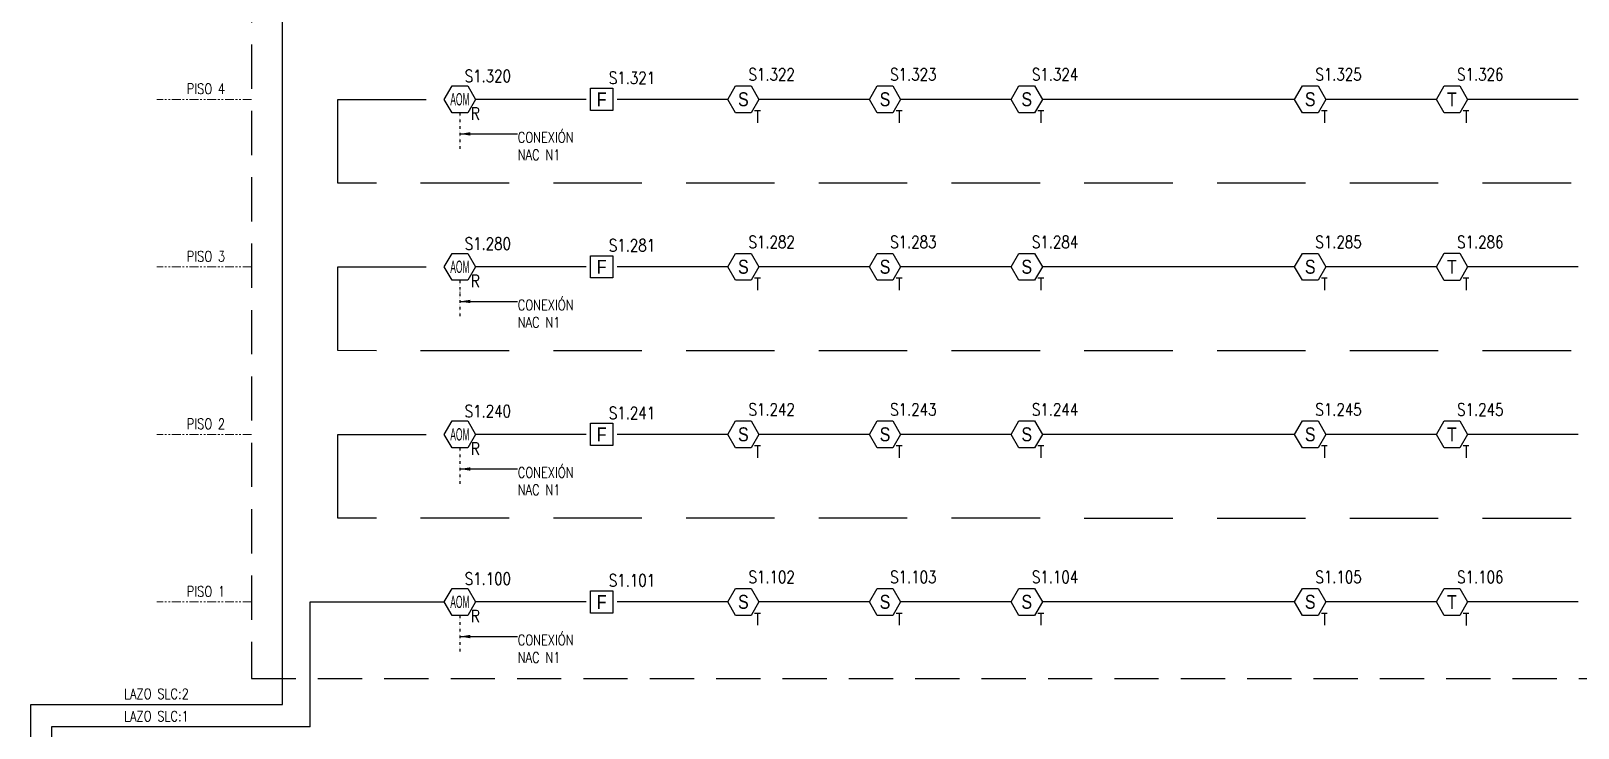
# Model space of a CAD drawing. Header units: millimetres. Extents: x 211731 to 284860, y 77995 to 131609.
# Drawn here: x 215063 to 237266, y 96082 to 106087 of the extents above; entities that cross this region are included whole.
import ezdxf

# ---------------------------------------------------------------- set-up
doc = ezdxf.new("R2010")
doc.units = ezdxf.units.MM
for name, pattern in [('DIVIDE2', [15.875, 6.35, -3.175, 0, -3.175, 0, -3.175]), ('HIDDEN', [9.525, 6.35, -3.175]), ('PHANTOM', [63.5, 31.75, -6.35, 6.35, -6.35, 6.35, -6.35])]:
    doc.linetypes.add(name, pattern=pattern)
for name, color, linetype, lineweight in [('VCS_D&A (NAC)', 4, 'DIVIDE2', 30), ('VCS_D&A (SLC)', 92, 'Continuous', 30), ('VCS_EQUIPOS', 7, 'Continuous', 30), ('VCS_TEXTO 0 (EQ.)', 160, 'Continuous', 15), ('VCS_TEXTO 1(TAG)', 7, 'Continuous', 15), ('VCS_TEXTO 2 (NOTAS)', 7, 'Continuous', 15)]:
    doc.layers.add(name, color=color, linetype=linetype, lineweight=lineweight)
doc.styles.get("Standard").update_dxf_attribs({"font": 'arial.ttf'})
doc.styles.add('VCS', font='romans.shx', dxfattribs={"width": 0.8, "height": 2.4})
doc.styles.add('VCS_2', font='romans.shx', dxfattribs={"width": 0.8, "height": 2})
doc.dimstyles.get("Standard").update_dxf_attribs({"dimtxt": 0.18, "dimasz": 0.18, "dimexe": 0.18, "dimexo": 0.0625, "dimgap": 0.09, "dimtad": 0, "dimtih": 1, "dimtoh": 1, "dimdec": 4, "dimzin": 0, "dimdsep": 46, "dimtxsty": 'Standard', "dimcen": 0.09, "dimadec": 0, "dimazin": 0, "dimtfac": 1, "dimtdec": 4, "dimtofl": 0, "dimtmove": 0, "dimatfit": 3, "dimfxl": 1, "dimtolj": 1, "dimtzin": 0, "dimarcsym": 0})

# ---------------------------------------------------------------- blocks, each defined once
blk = doc.blocks.new('Módulo de control (relay)')
at = {"layer": 'VCS_EQUIPOS'}
blk.add_lwpolyline([(1.4, -2.42), (-1.4, -2.42), (-2.8, 0), (-1.4, 2.42), (1.4, 2.42), (2.8, 0)], close=True, dxfattribs=at)
at = {"layer": 'VCS_TEXTO 0 (EQ.)', "color": 175, "insert": (0, 0), "char_height": 2.2, "attachment_point": 5}
blk.add_mtext('{\\fArial Narrow|b0|i0|c0|p34;\\W0.6;\\C160;AOM}', dxfattribs=at)
at = {"layer": 'VCS_TEXTO 1(TAG)', "style": 'VCS', "width": 0.8}
for tag, p in [('D1', (0.87, 3.07)), ('D2', (0.87, -5.61))]:
    blk.add_attdef(tag, p, '', height=2.2, dxfattribs=at)
blk = doc.blocks.new('Detector de humo_')
blk.add_lwpolyline([(1.4, -2.42), (-1.4, -2.42), (-2.8, 0), (-1.4, 2.42), (1.4, 2.42), (2.8, 0)], close=True)
at = {"layer": 'VCS_TEXTO 0 (EQ.)', "color": 175, "insert": (0, 0), "char_height": 2.5, "attachment_point": 5}
blk.add_mtext('{\\fArial Narrow|b0|i0|c0|p34;\\C160;S}', dxfattribs=at)
at = {"layer": 'VCS_TEXTO 1(TAG)', "style": 'VCS', "width": 0.8}
for tag, p in [('D1', (0.93, 3.37)), ('D2', (1.93, -4.19))]:
    blk.add_attdef(tag, p, '', height=2.2, dxfattribs=at)
blk = doc.blocks.new('Estación manual de alarma')
blk.add_lwpolyline([(-2, 2), (2, 2), (2, -2), (-2, -2)], close=True)
at = {"layer": 'VCS_TEXTO 0 (EQ.)', "color": 175, "insert": (0, 0), "char_height": 2.5, "attachment_point": 5}
blk.add_mtext('{\\fArial Narrow|b0|i0|c0|p34;\\C160;F}', dxfattribs=at)
at = {"layer": 'VCS_TEXTO 1(TAG)', "style": 'VCS', "width": 0.8}
for tag, p in [('EM1', (2.83, -0.74)), ('EM2', (-7.06, -4.23))]:
    blk.add_attdef(tag, p, '', height=2.2, dxfattribs=at)

msp = doc.modelspace()

# ---------------------------------------------------------------- linework, layer by layer
at = {"linetype": 'HIDDEN', "ltscale": 100}
msp.add_lwpolyline([(218229, 96793), (284860, 96793), (284860, 131609), (218229, 131609)], close=True, dxfattribs=at)
for points in [[(235568, 104911), (235344, 104911), (235232, 105105), (235344, 105299), (235568, 105299), (235680, 105105)], [(235568, 102507), (235344, 102507), (235232, 102701), (235344, 102895), (235568, 102895), (235680, 102701)], [(235568, 100102), (235344, 100102), (235232, 100296), (235344, 100490), (235568, 100490), (235680, 100296)], [(235568, 97698), (235344, 97698), (235232, 97892), (235344, 98086), (235568, 98086), (235680, 97892)]]:
    msp.add_lwpolyline(points, close=True)
at = {"layer": 'VCS_D&A (NAC)', "ltscale": 6}
for points in [[(221219, 104911), (221219, 104387)], [(221219, 102507), (221219, 101982)], [(221219, 100102), (221219, 99578)], [(221219, 97698), (221219, 97173)]]:
    msp.add_lwpolyline(points, dxfattribs=at)
at = {"layer": 'VCS_D&A (SLC)'}
for p, q in [((218673, 96420), (218673, 107510)), ((219069, 96099), (219069, 97892)), ((219069, 97892), (220995, 97892)), ((215063, 96420), (218673, 96420)), ((215063, 86801), (215063, 96420))]:
    msp.add_line(p, q, dxfattribs=at)
at = {"layer": 'VCS_D&A (SLC)', "ltscale": 0.05}
for p, q in [((223029, 105105), (221443, 105105)), ((225063, 105105), (223477, 105105)), ((227096, 105105), (225511, 105105)), ((229130, 105105), (227544, 105105)), ((233198, 105105), (229578, 105105)), ((235232, 105105), (233646, 105105)), ((237266, 105105), (235680, 105105)), ((223029, 102701), (221443, 102701)), ((225063, 102701), (223477, 102701)), ((227096, 102701), (225511, 102701)), ((229130, 102701), (227544, 102701)), ((233198, 102701), (229578, 102701)), ((235232, 102701), (233646, 102701)), ((237266, 102701), (235680, 102701)), ((223029, 100296), (221443, 100296)), ((225063, 100296), (223477, 100296)), ((227096, 100296), (225511, 100296)), ((229130, 100296), (227544, 100296)), ((233198, 100296), (229578, 100296)), ((235232, 100296), (233646, 100296)), ((237266, 100296), (235680, 100296)), ((223029, 97892), (221443, 97892)), ((225063, 97892), (223477, 97892)), ((227096, 97892), (225511, 97892)), ((229130, 97892), (227544, 97892)), ((233198, 97892), (229578, 97892)), ((235232, 97892), (233646, 97892)), ((237266, 97892), (235680, 97892)), ((219069, 96099), (215358, 96099)), ((215358, 96099), (215358, 86801))]:
    msp.add_line(p, q, dxfattribs=at)
at = {"layer": 'VCS_D&A (SLC)', "linetype": 'HIDDEN', "ltscale": 200}
for points in [[(264154, 102701), (265740, 102691), (265740, 103894), (219465, 103903), (219465, 105105), (220995, 105105)], [(264154, 100296), (265740, 100287), (265740, 101489), (219465, 101498), (219465, 102701), (220995, 102701)], [(264154, 97892), (265740, 97882), (265740, 99084), (219465, 99094), (219465, 100296), (220995, 100296)]]:
    msp.add_lwpolyline(points, dxfattribs=at)
at = {"layer": 'VCS_TEXTO 1(TAG)', "linetype": 'PHANTOM', "ltscale": 4}
for points in [[(218229, 105105), (216872, 105105)], [(218229, 102701), (216872, 102701)], [(218229, 100296), (216872, 100296)], [(218229, 97892), (216872, 97892)]]:
    msp.add_lwpolyline(points, dxfattribs=at)

# ---------------------------------------------------------------- block references
at = {"layer": 'VCS_EQUIPOS'}
ref = msp.add_blockref('Módulo de control (relay)', (221219, 105105), dxfattribs=dict(at, xscale=80, yscale=80, zscale=80))
ref.add_attrib('D1', 'S1.320', (221288, 105351), dxfattribs={"layer": 'VCS_TEXTO 1(TAG)', "height": 176, "style": 'VCS', "width": 0.8})
ref.add_attrib('D2', 'R', (221378, 104813), dxfattribs={"layer": 'VCS_TEXTO 1(TAG)', "height": 176, "style": 'VCS', "width": 0.8})
at = {"layer": 'VCS_EQUIPOS', "lineweight": 0, "ltscale": 3}
ref = msp.add_blockref('Estación manual de alarma', (223253, 105105), dxfattribs=dict(at, xscale=80, yscale=80, zscale=80))
ref.add_attrib('EM1', 'S1.321', (223357, 105326), dxfattribs={"layer": 'VCS_TEXTO 1(TAG)', "height": 176, "style": 'VCS', "width": 0.8})
at = {"layer": 'VCS_EQUIPOS', "lineweight": 0, "ltscale": 3, "xscale": 80, "yscale": 80, "zscale": 80}
for p, values in [((225287, 105105), {'D1': 'S1.322', 'D2': 'T'}), ((227320, 105105), {'D1': 'S1.323', 'D2': 'T'}), ((229354, 105105), {'D1': 'S1.324', 'D2': 'T'}), ((233422, 105105), {'D1': 'S1.325', 'D2': 'T'}), ((225287, 102701), {'D1': 'S1.282', 'D2': 'T'}), ((227320, 102701), {'D1': 'S1.283', 'D2': 'T'}), ((229354, 102701), {'D1': 'S1.284', 'D2': 'T'}), ((233422, 102701), {'D1': 'S1.285', 'D2': 'T'}), ((225287, 100296), {'D1': 'S1.242', 'D2': 'T'}), ((227320, 100296), {'D1': 'S1.243', 'D2': 'T'}), ((229354, 100296), {'D1': 'S1.244', 'D2': 'T'}), ((233422, 100296), {'D1': 'S1.245', 'D2': 'T'}), ((225287, 97892), {'D1': 'S1.102', 'D2': 'T'}), ((227320, 97892), {'D1': 'S1.103', 'D2': 'T'}), ((229354, 97892), {'D1': 'S1.104', 'D2': 'T'}), ((233422, 97892), {'D1': 'S1.105', 'D2': 'T'})]:
    msp.add_blockref('Detector de humo_', p, dxfattribs=at).add_auto_attribs(values)
at = {"layer": 'VCS_EQUIPOS'}
ref = msp.add_blockref('Módulo de control (relay)', (221219, 102701), dxfattribs=dict(at, xscale=80, yscale=80, zscale=80))
ref.add_attrib('D1', 'S1.280', (221288, 102946), dxfattribs={"layer": 'VCS_TEXTO 1(TAG)', "height": 176, "style": 'VCS', "width": 0.8})
ref.add_attrib('D2', 'R', (221378, 102409), dxfattribs={"layer": 'VCS_TEXTO 1(TAG)', "height": 176, "style": 'VCS', "width": 0.8})
at = {"layer": 'VCS_EQUIPOS', "lineweight": 0, "ltscale": 3}
ref = msp.add_blockref('Estación manual de alarma', (223253, 102701), dxfattribs=dict(at, xscale=80, yscale=80, zscale=80))
ref.add_attrib('EM1', 'S1.281', (223357, 102922), dxfattribs={"layer": 'VCS_TEXTO 1(TAG)', "height": 176, "style": 'VCS', "width": 0.8})
at = {"layer": 'VCS_EQUIPOS'}
ref = msp.add_blockref('Módulo de control (relay)', (221219, 100296), dxfattribs=dict(at, xscale=80, yscale=80, zscale=80))
ref.add_attrib('D1', 'S1.240', (221288, 100542), dxfattribs={"layer": 'VCS_TEXTO 1(TAG)', "height": 176, "style": 'VCS', "width": 0.8})
ref.add_attrib('D2', 'R', (221378, 100004), dxfattribs={"layer": 'VCS_TEXTO 1(TAG)', "height": 176, "style": 'VCS', "width": 0.8})
at = {"layer": 'VCS_EQUIPOS', "lineweight": 0, "ltscale": 3}
ref = msp.add_blockref('Estación manual de alarma', (223253, 100296), dxfattribs=dict(at, xscale=80, yscale=80, zscale=80))
ref.add_attrib('EM1', 'S1.241', (223357, 100517), dxfattribs={"layer": 'VCS_TEXTO 1(TAG)', "height": 176, "style": 'VCS', "width": 0.8})
at = {"layer": 'VCS_EQUIPOS'}
ref = msp.add_blockref('Módulo de control (relay)', (221219, 97892), dxfattribs=dict(at, xscale=80, yscale=80, zscale=80))
ref.add_attrib('D1', 'S1.100', (221288, 98137), dxfattribs={"layer": 'VCS_TEXTO 1(TAG)', "height": 176, "style": 'VCS', "width": 0.8})
ref.add_attrib('D2', 'R', (221378, 97600), dxfattribs={"layer": 'VCS_TEXTO 1(TAG)', "height": 176, "style": 'VCS', "width": 0.8})
at = {"layer": 'VCS_EQUIPOS', "lineweight": 0, "ltscale": 3}
ref = msp.add_blockref('Estación manual de alarma', (223253, 97892), dxfattribs=dict(at, xscale=80, yscale=80, zscale=80))
ref.add_attrib('EM1', 'S1.101', (223357, 98113), dxfattribs={"layer": 'VCS_TEXTO 1(TAG)', "height": 176, "style": 'VCS', "width": 0.8})

# ---------------------------------------------------------------- texts
at = {"layer": 'VCS_TEXTO 0 (EQ.)', "color": 175, "char_height": 200, "attachment_point": 5}
for insert in [(235456, 105105), (235456, 102701), (235456, 100296), (235456, 97892)]:
    msp.add_mtext('{\\fArial Narrow|b0|i0|c0|p34;\\C160;T}', dxfattribs=dict(at, insert=insert))
at = {"layer": 'VCS_TEXTO 1(TAG)', "style": 'VCS', "width": 0.8}
for tag, p in [('S1.326', (235531, 105374)), ('T', (235610, 104770)), ('S1.286', (235531, 102970)), ('T', (235610, 102365)), ('S1.245', (235531, 100565)), ('T', (235610, 99961)), ('S1.106', (235531, 98161)), ('T', (235610, 97556))]:
    msp.add_attdef(tag, p, '', height=176, dxfattribs=at)
at = {"layer": 'VCS_TEXTO 2 (NOTAS)', "char_height": 150, "style": 'VCS_2'}
for s, insert, width, attachment_point in [('\\A1;\\pxqc;PISO 4', (217574, 105257), 2303.17, 5), ('\\A1;CONEXIÓN \\PNAC N1', (222049, 104634), 976.79, 1), ('\\A1;\\pxqc;PISO 3', (217574, 102852), 2303.17, 5), ('\\A1;CONEXIÓN \\PNAC N1', (222049, 102229), 976.79, 1), ('\\A1;\\pxqc;PISO 2', (217574, 100448), 2303.17, 5), ('\\A1;CONEXIÓN \\PNAC N1', (222049, 99825), 976.79, 1), ('\\A1;\\pxqc;PISO 1', (217574, 98043), 2303.17, 5), ('\\A1;CONEXIÓN \\PNAC N1', (222049, 97420), 976.79, 1), ('\\A1;LAZO SLC:2', (216863, 96572), 2303.17, 5), ('\\A1;LAZO SLC:1', (216863, 96251), 2303.17, 5)]:
    msp.add_mtext(s, dxfattribs=dict(at, insert=insert, width=width, attachment_point=attachment_point))

# ---------------------------------------------------------------- leaders
at = {"layer": 'VCS_TEXTO 2 (NOTAS)', "annotation_type": 0, "has_hookline": 1, "hookline_direction": 0, "text_width": 846}
for points in [[(221219, 104609), (221856, 104609), (222047, 104609)], [(221219, 102204), (221856, 102204), (222047, 102204)], [(221219, 99800), (221856, 99800), (222047, 99800)], [(221219, 97395), (221856, 97395), (222047, 97395)]]:
    msp.add_leader(points, dimstyle='Standard', override={"dimscale": 20, "dimasz": 7.5, "dimtad": 0}, dxfattribs=at)

doc.saveas('drawing.dxf')
